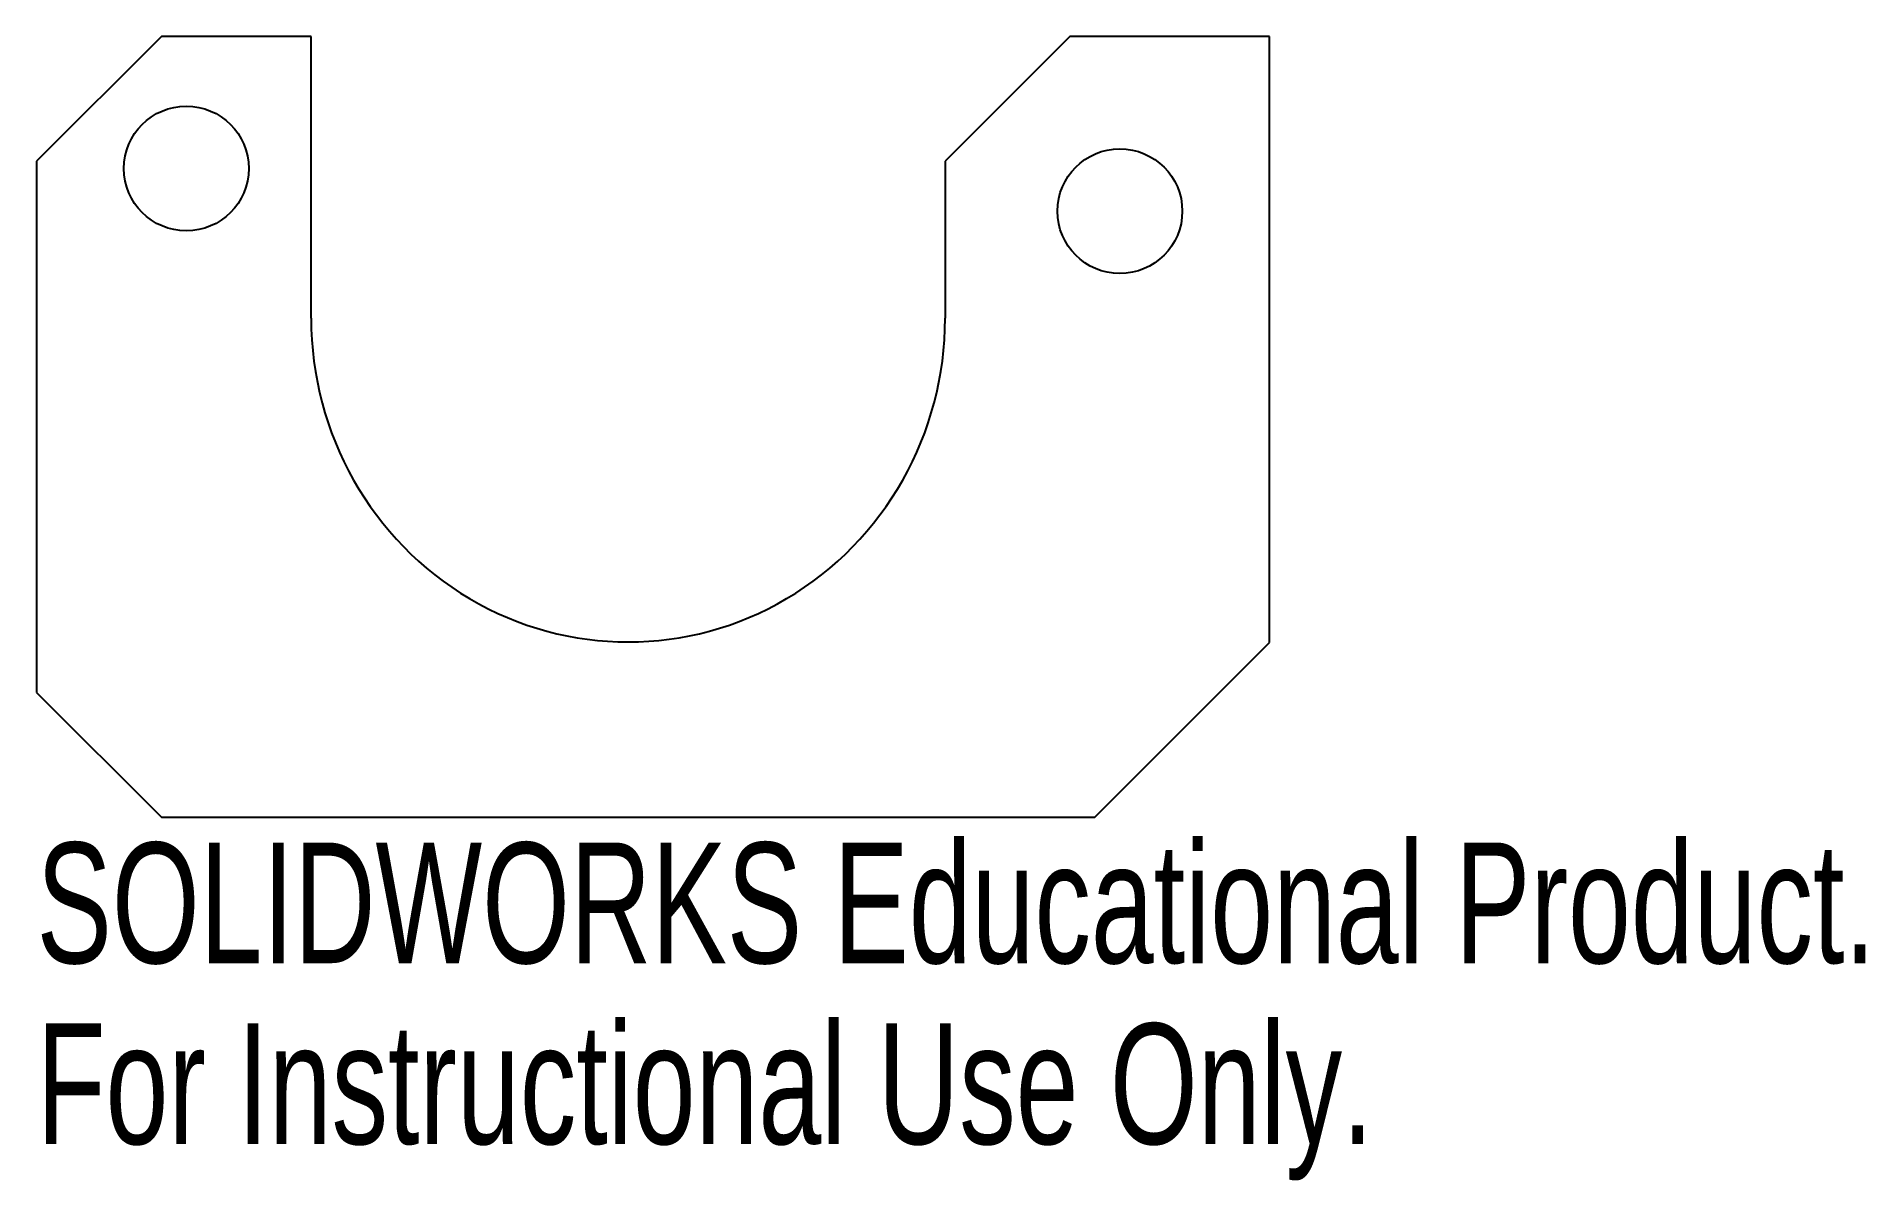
# Model space of a CAD drawing. Header units: millimetres. Extents: x -212.7 to -139.4, y 173.8 to 219.7.
import ezdxf

# ---------------------------------------------------------------- set-up
doc = ezdxf.new("R2010")
doc.units = ezdxf.units.MM
doc.styles.add('SLDTEXTSTYLE0', font='TXT', dxfattribs={"width": 0.7})

msp = doc.modelspace()

# ---------------------------------------------------------------- linework, layer by layer
at = {"color": 7, "linetype": 'Continuous', "lineweight": 25}
for p, q in [((-207.7, 219.7), (-212.7, 214.7)), ((-201.7, 219.7), (-207.7, 219.7)), ((-201.7, 208.411), (-201.7, 219.7)), ((-171.3, 219.7), (-176.3, 214.7)), ((-163.3, 219.7), (-171.3, 219.7)), ((-163.3, 195.411), (-163.3, 219.7)), ((-212.7, 214.7), (-212.7, 193.411)), ((-176.3, 214.7), (-176.3, 208.411)), ((-170.3, 188.411), (-163.3, 195.411)), ((-212.7, 193.411), (-207.7, 188.411)), ((-207.7, 188.411), (-170.3, 188.411))]:
    msp.add_line(p, q, dxfattribs=at)
for centre in [(-206.7, 214.411), (-169.3, 212.7)]:
    msp.add_circle(centre, 2.5, dxfattribs=at)
msp.add_ellipse((-189, 208.411), major_axis=(0, -12.978), ratio=0.978598, start_param=4.712389, end_param=7.853982, dxfattribs=at)

# ---------------------------------------------------------------- texts
at = {"color": 7, "linetype": 'Continuous', "char_height": 4.83362, "attachment_point": 1, "style": 'SLDTEXTSTYLE0'}
for s, insert in [('SOLIDWORKS Educational Product.', (-212.7, 187.392)), ('For Instructional Use Only.', (-212.7, 180.141))]:
    msp.add_mtext(s, dxfattribs=dict(at, insert=insert))

doc.saveas('drawing.dxf')
